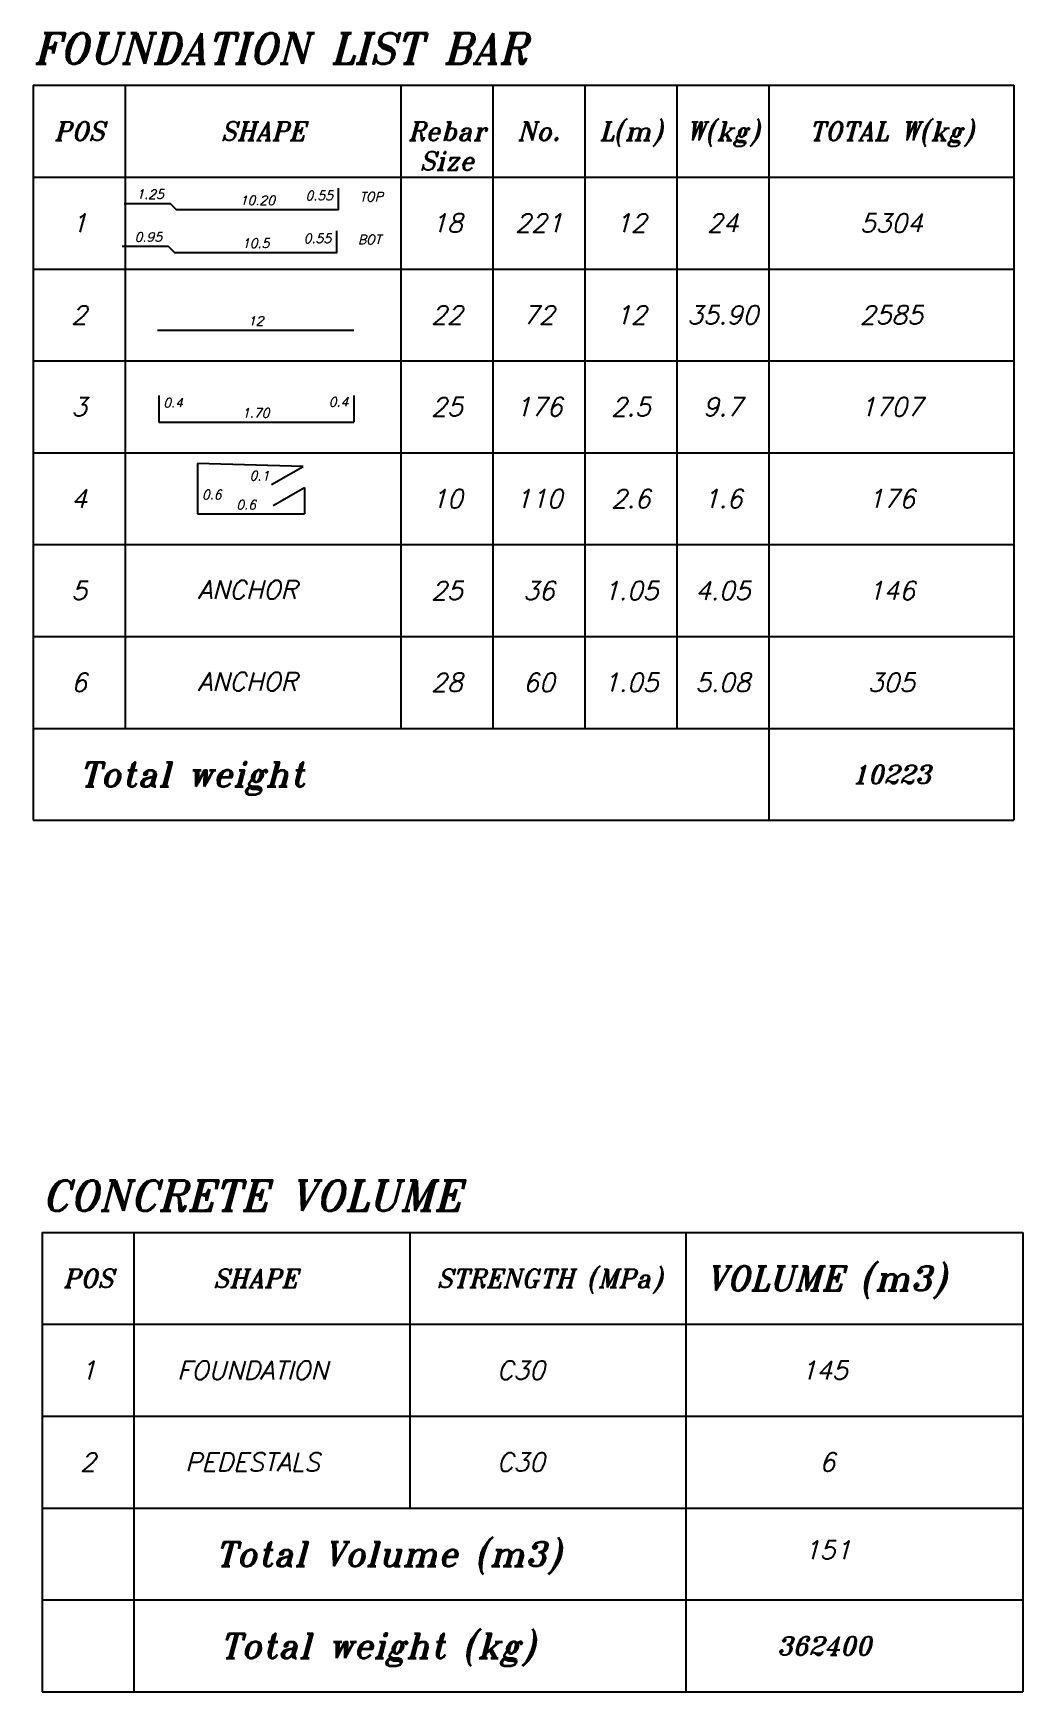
# Model space of a CAD drawing. Header units: inches. Extents: x 1387 to 2676, y -3554 to -2136.
# Drawn here: x 2592.83 to 2608.97, y -2250.85 to -2223.77 of the extents above; entities that cross this region are included whole.
import ezdxf
from ezdxf.enums import TextEntityAlignment as Align

# ---------------------------------------------------------------- set-up
doc = ezdxf.new("R2010")
doc.units = ezdxf.units.IN
doc.header["$MEASUREMENT"] = 0
doc.layers.add('SAZE_DRAWINGS', color=7, linetype='Continuous')
doc.styles.add('SAZE_STYLE', font='romansp.shx', dxfattribs={"oblique": 15})
doc.styles.add('SAZE_STYLE1', font='romant.shx', dxfattribs={"oblique": 15})

msp = doc.modelspace()

# ---------------------------------------------------------------- linework, layer by layer
at = {"layer": 'SAZE_DRAWINGS', "color": 5}
for p, q in [((2594.87477523, -2229.68764034), (2594.87477523, -2230.12007459)), ((2598.05604628, -2229.68764034), (2598.05604628, -2230.12007459)), ((2595.5056104, -2230.7981373), (2595.5056104, -2231.62007459)), ((2597.22930672, -2230.84485907), (2595.5056104, -2230.7981373)), ((2596.71703061, -2231.13953189), (2597.22930672, -2230.84485907)), ((2596.7416088, -2231.48231316), (2597.25388492, -2231.18764034)), ((2597.25388492, -2231.18764034), (2597.25388492, -2231.62007459))]:
    msp.add_line(p, q, dxfattribs=at)
at = {"layer": 'SAZE_DRAWINGS', "color": 6}
for points in [[(2592.82685113, -2224.62183338), (2608.82685113, -2224.62183338)], [(2592.82685113, -2224.62183338), (2592.82685113, -2226.12183338)], [(2608.82685113, -2224.62183338), (2608.82685113, -2226.12183338)], [(2592.82685113, -2226.12183338), (2608.82685113, -2226.12183338)], [(2592.82685113, -2226.12183338), (2592.82685113, -2227.62183338)], [(2608.82685113, -2226.12183338), (2608.82685113, -2227.62183338)], [(2592.82685113, -2227.62183338), (2592.82685113, -2229.12183338)], [(2608.82685113, -2227.62183338), (2608.82685113, -2229.12183338)], [(2592.82685113, -2229.12183338), (2592.82685113, -2232.12183338)], [(2608.82685113, -2229.12183338), (2608.82685113, -2232.12183338)], [(2592.82685113, -2232.12183338), (2592.82685113, -2233.62183338)], [(2608.82685113, -2232.12183338), (2608.82685113, -2233.62183338)], [(2592.82685113, -2233.62183338), (2592.82685113, -2235.12183338)], [(2592.82685113, -2233.62183338), (2592.82685113, -2235.12183338)], [(2608.82685113, -2233.62183338), (2608.82685113, -2235.12183338)], [(2608.82685113, -2233.62183338), (2608.82685113, -2235.12183338)], [(2592.82685113, -2235.12183338), (2592.82685113, -2236.62183338)], [(2608.82685113, -2235.12183338), (2608.82685113, -2236.62183338)], [(2592.82685113, -2236.62183338), (2608.82685113, -2236.62183338)], [(2592.97123144, -2243.34977061), (2608.97123144, -2243.34977061)], [(2592.97123144, -2243.34977061), (2592.97123144, -2244.84977061)], [(2608.97123144, -2243.34977061), (2608.97123144, -2244.84977061)], [(2592.97123144, -2244.84977061), (2608.97123144, -2244.84977061)], [(2592.97123144, -2244.84977061), (2592.97123144, -2246.34977061)], [(2608.97123144, -2244.84977061), (2608.97123144, -2246.34977061)], [(2592.97123144, -2246.34977061), (2592.97123144, -2247.84977061)], [(2608.97123144, -2246.34977061), (2608.97123144, -2247.84977061)], [(2592.97123144, -2247.84977061), (2592.97123144, -2249.34977061)], [(2592.97123144, -2247.84977061), (2592.97123144, -2249.34977061)], [(2608.97123144, -2247.84977061), (2608.97123144, -2249.34977061)], [(2608.97123144, -2247.84977061), (2608.97123144, -2249.34977061)], [(2592.97123144, -2249.34977061), (2592.97123144, -2250.84977061)], [(2608.97123144, -2249.34977061), (2608.97123144, -2250.84977061)], [(2592.97123144, -2250.84977061), (2608.97123144, -2250.84977061)]]:
    msp.add_lwpolyline(points, dxfattribs=at)
at = {"layer": 'SAZE_DRAWINGS', "color": 2}
for points in [[(2594.32685113, -2224.62183338), (2594.32685113, -2226.12183338)], [(2598.82685113, -2224.62183338), (2598.82685113, -2226.12183338)], [(2600.32685113, -2224.62183338), (2600.32685113, -2226.12183338)], [(2601.82685113, -2224.62183338), (2601.82685113, -2226.12183338)], [(2603.32685113, -2224.62183338), (2603.32685113, -2226.12183338)], [(2604.82685113, -2224.62183338), (2604.82685113, -2226.12183338)], [(2594.32685113, -2226.12183338), (2594.32685113, -2227.62183338)], [(2598.82685113, -2226.12183338), (2598.82685113, -2227.62183338)], [(2600.32685113, -2226.12183338), (2600.32685113, -2227.62183338)], [(2601.82685113, -2226.12183338), (2601.82685113, -2227.62183338)], [(2603.32685113, -2226.12183338), (2603.32685113, -2227.62183338)], [(2604.82685113, -2226.12183338), (2604.82685113, -2227.62183338)], [(2594.32685113, -2227.62183338), (2594.32685113, -2229.12183338)], [(2598.82685113, -2227.62183338), (2598.82685113, -2229.12183338)], [(2600.32685113, -2227.62183338), (2600.32685113, -2229.12183338)], [(2601.82685113, -2227.62183338), (2601.82685113, -2229.12183338)], [(2603.32685113, -2227.62183338), (2603.32685113, -2229.12183338)], [(2604.82685113, -2227.62183338), (2604.82685113, -2229.12183338)], [(2594.32685113, -2229.12183338), (2594.32685113, -2232.12183338)], [(2598.82685113, -2229.12183338), (2598.82685113, -2232.12183338)], [(2600.32685113, -2229.12183338), (2600.32685113, -2232.12183338)], [(2601.82685113, -2229.12183338), (2601.82685113, -2232.12183338)], [(2603.32685113, -2229.12183338), (2603.32685113, -2232.12183338)], [(2604.82685113, -2229.12183338), (2604.82685113, -2232.12183338)], [(2594.32685113, -2232.12183338), (2594.32685113, -2233.62183338)], [(2598.82685113, -2232.12183338), (2598.82685113, -2233.62183338)], [(2600.32685113, -2232.12183338), (2600.32685113, -2233.62183338)], [(2601.82685113, -2232.12183338), (2601.82685113, -2233.62183338)], [(2603.32685113, -2232.12183338), (2603.32685113, -2233.62183338)], [(2604.82685113, -2232.12183338), (2604.82685113, -2233.62183338)], [(2594.32685113, -2233.62183338), (2594.32685113, -2235.12183338)], [(2594.32685113, -2233.62183338), (2594.32685113, -2235.12183338)], [(2598.82685113, -2233.62183338), (2598.82685113, -2235.12183338)], [(2598.82685113, -2233.62183338), (2598.82685113, -2235.12183338)], [(2600.32685113, -2233.62183338), (2600.32685113, -2235.12183338)], [(2600.32685113, -2233.62183338), (2600.32685113, -2235.12183338)], [(2601.82685113, -2233.62183338), (2601.82685113, -2235.12183338)], [(2601.82685113, -2233.62183338), (2601.82685113, -2235.12183338)], [(2603.32685113, -2233.62183338), (2603.32685113, -2235.12183338)], [(2603.32685113, -2233.62183338), (2603.32685113, -2235.12183338)], [(2604.82685113, -2233.62183338), (2604.82685113, -2235.12183338)], [(2604.82685113, -2233.62183338), (2604.82685113, -2235.12183338)], [(2604.82685113, -2235.12183338), (2604.82685113, -2236.62183338)], [(2594.47123144, -2243.34977061), (2594.47123144, -2244.84977061)], [(2598.97123144, -2243.34977061), (2598.97123144, -2247.84977061)], [(2603.47123144, -2243.34977061), (2603.47123144, -2247.84977061)], [(2594.47123144, -2244.84977061), (2594.47123144, -2250.84977061)], [(2603.47123144, -2247.84977061), (2603.47123144, -2250.84977061)]]:
    msp.add_lwpolyline(points, dxfattribs=at)
at = {"layer": 'SAZE_DRAWINGS', "color": 5}
for points in [[(2594.3092766, -2226.55077804), (2595.0592766, -2226.55077804), (2595.1592766, -2226.65077804), (2597.8092766, -2226.65077804), (2597.8092766, -2226.30077804)], [(2594.28049973, -2227.25029279), (2595.03049973, -2227.25029279), (2595.13049973, -2227.35029279), (2597.78049973, -2227.35029279), (2597.78049973, -2227.00029279)], [(2594.85604628, -2228.62007459), (2598.05604628, -2228.62007459)], [(2594.87477523, -2230.12007459), (2598.05604628, -2230.12007459)], [(2595.5056104, -2231.62007459), (2597.25388492, -2231.62007459)]]:
    msp.add_lwpolyline(points, dxfattribs=at)
at = {"layer": 'SAZE_DRAWINGS', "color": 4}
for points in [[(2592.82685113, -2227.62183338), (2608.82685113, -2227.62183338)], [(2592.82685113, -2229.12183338), (2608.82685113, -2229.12183338)], [(2592.82685113, -2230.62183338), (2608.82685113, -2230.62183338)], [(2592.82685113, -2232.12183338), (2608.82685113, -2232.12183338)], [(2592.82685113, -2233.62183338), (2608.82685113, -2233.62183338)], [(2592.82685113, -2235.12183338), (2608.82685113, -2235.12183338)], [(2592.97123144, -2246.34977061), (2608.97123144, -2246.34977061)], [(2592.97123144, -2247.84977061), (2608.97123144, -2247.84977061)], [(2592.97123144, -2247.84977061), (2608.97123144, -2247.84977061)], [(2592.97123144, -2249.34977061), (2608.97123144, -2249.34977061)]]:
    msp.add_lwpolyline(points, dxfattribs=at)

# ---------------------------------------------------------------- texts
at = {"layer": 'SAZE_DRAWINGS', "color": 5, "style": 'SAZE_STYLE1', "oblique": 15}
for s, p in [('FOUNDATION LIST BAR', (2592.82685113, -2224.42183338)), ('CONCRETE VOLUME', (2592.97123144, -2243.14977061))]:
    msp.add_text(s, height=0.5, dxfattribs=at).set_placement(p, align=Align.BOTTOM_LEFT)
at = {"layer": 'SAZE_DRAWINGS', "color": 3, "oblique": 15}
for s, height, style, p in [('POS', 0.3, 'SAZE_STYLE1', (2593.57685113, -2225.37183338)), ('SHAPE', 0.3, 'SAZE_STYLE1', (2596.57685113, -2225.37183338)), ('Rebar', 0.3, 'SAZE_STYLE1', (2599.57685113, -2225.37183338)), ('No.', 0.3, 'SAZE_STYLE1', (2601.07685113, -2225.37183338)), ('L(m)', 0.3, 'SAZE_STYLE1', (2602.57685113, -2225.37183338)), ('W(kg)', 0.3, 'SAZE_STYLE1', (2604.07685113, -2225.37183338)), ('TOTAL W(kg)', 0.3, 'SAZE_STYLE1', (2606.82685113, -2225.37183338)), ('Size', 0.3, 'SAZE_STYLE1', (2599.57685113, -2225.85754767)), ('1.25', 0.15, 'SAZE_STYLE', (2594.7342766, -2226.40077804)), ('10.20', 0.15, 'SAZE_STYLE', (2596.4842766, -2226.50077804)), ('0.55', 0.15, 'SAZE_STYLE', (2597.49325046, -2226.42335667)), ('TOP', 0.15, 'SAZE_STYLE', (2598.34073727, -2226.44216976)), ('1', 0.3, 'SAZE_STYLE', (2593.57685113, -2226.87183338)), ('18', 0.3, 'SAZE_STYLE', (2599.57685113, -2226.87183338)), ('221', 0.3, 'SAZE_STYLE', (2601.07685113, -2226.87183338)), ('12', 0.3, 'SAZE_STYLE', (2602.57685113, -2226.87183338)), ('24', 0.3, 'SAZE_STYLE', (2604.07685113, -2226.87183338)), ('5304', 0.3, 'SAZE_STYLE', (2606.82685113, -2226.87183338)), ('0.95', 0.15, 'SAZE_STYLE', (2594.70549973, -2227.10029279)), ('10.5', 0.15, 'SAZE_STYLE', (2596.45549973, -2227.20029279)), ('0.55', 0.15, 'SAZE_STYLE', (2597.46447359, -2227.12287142)), ('BOT', 0.15, 'SAZE_STYLE', (2598.3119604, -2227.14168452)), ('2', 0.3, 'SAZE_STYLE', (2593.57685113, -2228.37183338)), ('22', 0.3, 'SAZE_STYLE', (2599.57685113, -2228.37183338)), ('72', 0.3, 'SAZE_STYLE', (2601.07685113, -2228.37183338)), ('12', 0.3, 'SAZE_STYLE', (2602.57685113, -2228.37183338)), ('35.90', 0.3, 'SAZE_STYLE', (2604.07685113, -2228.37183338)), ('2585', 0.3, 'SAZE_STYLE', (2606.82685113, -2228.37183338)), ('12', 0.15, 'SAZE_STYLE', (2596.45604628, -2228.47007459)), ('3', 0.3, 'SAZE_STYLE', (2593.57685113, -2229.87183338)), ('0.4', 0.15, 'SAZE_STYLE', (2595.10899386, -2229.80373814)), ('0.4', 0.15, 'SAZE_STYLE', (2597.80805121, -2229.79159021)), ('25', 0.3, 'SAZE_STYLE', (2599.57685113, -2229.87183338)), ('176', 0.3, 'SAZE_STYLE', (2601.07685113, -2229.87183338)), ('2.5', 0.3, 'SAZE_STYLE', (2602.57685113, -2229.87183338)), ('9.7', 0.3, 'SAZE_STYLE', (2604.07685113, -2229.87183338)), ('1707', 0.3, 'SAZE_STYLE', (2606.82685113, -2229.87183338)), ('1.70', 0.15, 'SAZE_STYLE', (2596.45604628, -2229.97007459)), ('0.1', 0.15, 'SAZE_STYLE', (2596.51690198, -2230.9969174)), ('4', 0.3, 'SAZE_STYLE', (2593.57685113, -2231.37183338)), ('10', 0.3, 'SAZE_STYLE', (2599.57685113, -2231.37183338)), ('110', 0.3, 'SAZE_STYLE', (2601.07685113, -2231.37183338)), ('2.6', 0.3, 'SAZE_STYLE', (2602.57685113, -2231.37183338)), ('1.6', 0.3, 'SAZE_STYLE', (2604.07685113, -2231.37183338)), ('176', 0.3, 'SAZE_STYLE', (2606.82685113, -2231.37183338)), ('0.6', 0.15, 'SAZE_STYLE', (2595.73982904, -2231.30373814)), ('0.6', 0.15, 'SAZE_STYLE', (2596.30028632, -2231.47007459)), ('5', 0.3, 'SAZE_STYLE', (2593.57685113, -2232.87183338)), ('ANCHOR', 0.3, 'SAZE_STYLE', (2596.32132844, -2232.8572474)), ('25', 0.3, 'SAZE_STYLE', (2599.57685113, -2232.87183338)), ('36', 0.3, 'SAZE_STYLE', (2601.07685113, -2232.87183338)), ('1.05', 0.3, 'SAZE_STYLE', (2602.57685113, -2232.87183338)), ('4.05', 0.3, 'SAZE_STYLE', (2604.07685113, -2232.87183338)), ('146', 0.3, 'SAZE_STYLE', (2606.82685113, -2232.87183338)), ('6', 0.3, 'SAZE_STYLE', (2593.57685113, -2234.37183338)), ('ANCHOR', 0.3, 'SAZE_STYLE', (2596.32132844, -2234.3572474)), ('28', 0.3, 'SAZE_STYLE', (2599.57685113, -2234.37183338)), ('60', 0.3, 'SAZE_STYLE', (2601.07685113, -2234.37183338)), ('1.05', 0.3, 'SAZE_STYLE', (2602.57685113, -2234.37183338)), ('5.08', 0.3, 'SAZE_STYLE', (2604.07685113, -2234.37183338)), ('305', 0.3, 'SAZE_STYLE', (2606.82685113, -2234.37183338)), ('10223', 0.3, 'SAZE_STYLE1', (2606.82685113, -2235.87183338)), ('STRENGTH (MPa)', 0.3, 'SAZE_STYLE1', (2601.24977413, -2244.09977061)), ('POS', 0.3, 'SAZE_STYLE1', (2593.72123144, -2244.09977061)), ('SHAPE', 0.3, 'SAZE_STYLE1', (2596.45210527, -2244.09977061)), ('1', 0.3, 'SAZE_STYLE', (2593.72123144, -2245.59977061)), ('FOUNDATION', 0.3, 'SAZE_STYLE', (2596.40152473, -2245.59977061)), ('C30', 0.3, 'SAZE_STYLE', (2600.78158117, -2245.59977061)), ('145', 0.3, 'SAZE_STYLE', (2605.73012949, -2245.59977061)), ('2', 0.3, 'SAZE_STYLE', (2593.72123144, -2247.09977061)), ('PEDESTALS', 0.3, 'SAZE_STYLE', (2596.40152473, -2247.09977061)), ('C30', 0.3, 'SAZE_STYLE', (2600.78158117, -2247.09977061)), ('6', 0.3, 'SAZE_STYLE', (2605.78342036, -2247.09977061)), ('151', 0.3, 'SAZE_STYLE', (2605.78342036, -2248.53346246)), ('362400', 0.3, 'SAZE_STYLE1', (2605.73012949, -2250.09977061))]:
    msp.add_text(s, height=height, dxfattribs=dict(at, style=style)).set_placement(p, align=Align.MIDDLE_CENTER)
at = {"layer": 'SAZE_DRAWINGS', "color": 3, "style": 'SAZE_STYLE1', "oblique": 15}
for s, p in [('Total weight', (2593.57685113, -2235.87183338)), ('VOLUME (m3)', (2603.79419465, -2244.09977061)), ('Total Volume (m3)', (2595.7952827, -2248.59977061)), ('Total weight (kg)', (2595.86952028, -2250.09977061))]:
    msp.add_text(s, height=0.4, dxfattribs=at).set_placement(p, align=Align.MIDDLE_LEFT)

doc.saveas('drawing.dxf')
